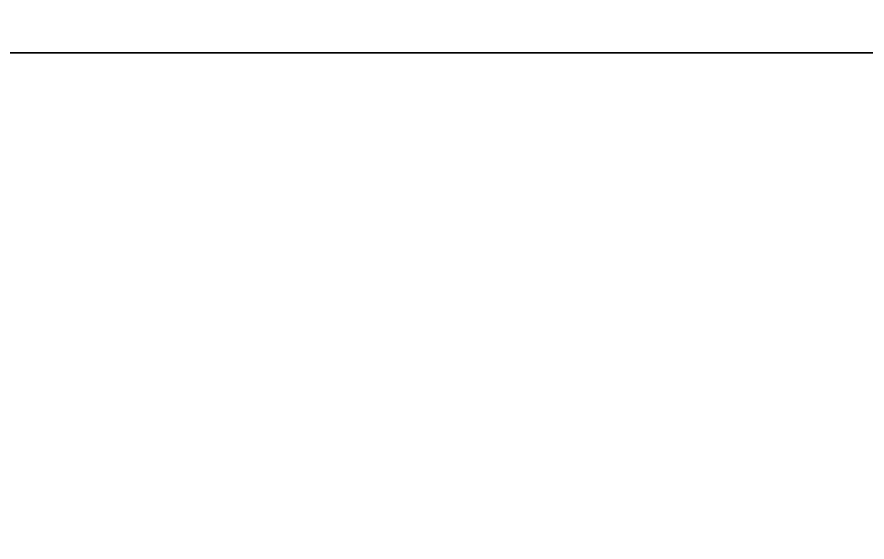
# Model space of a CAD drawing. Extents: x -1 to 891, y -1906 to 1.
# Drawn here: x 493.5 to 567.5, y -1202.6 to -1156.9 of the extents above; entities that cross this region are included whole.
import ezdxf

# ---------------------------------------------------------------- set-up
doc = ezdxf.new("R2010")
doc.units = 0
doc.layers.add('IQ_200_3D', color=1, linetype='Continuous')
doc.layers.add('IQ_204_2D', color=7, linetype='Continuous')

msp = doc.modelspace()

# ---------------------------------------------------------------- linework, layer by layer
at = {"layer": 'IQ_204_2D', "transparency": 33554687}
msp.add_line((160, -1160), (890, -1160), dxfattribs=at)

# ---------------------------------------------------------------- meshes
at = {"layer": 'IQ_200_3D', "transparency": 33554687}
mesh = msp.add_polyface(dxfattribs=at)
corners = [(890, 0, 130), (890, -1160, 130), (160, -1160, 130), (160, -1225, 130), (0, -1225, 130), (0, 0, 130)]
mesh.append_faces([[corners[k] for k in face] for face in [(0, 1, 2, 5)]], dxfattribs={"vtx2": -1})
mesh.append_faces([[corners[k] for k in face] for face in [(2, 3, 4, 5)]], dxfattribs={"vtx3": -1})
mesh = msp.add_polyface(dxfattribs=at)
corners = [(890, 0, 950), (0, 0, 950), (0, -1225, 950), (160, -1225, 950), (160, -1160, 950), (890, -1160, 950)]
mesh.append_faces([[corners[k] for k in face] for face in [(2, 3, 4, 1)]], dxfattribs={"vtx2": -1})
mesh.append_faces([[corners[k] for k in face] for face in [(4, 5, 0, 1)]], dxfattribs={"vtx3": -1})
mesh = msp.add_polyface(dxfattribs=at)
corners = [(170, -58, 135), (170, -1160, 135), (810, -1160, 135), (810, -58, 135)]
mesh.append_faces([[corners[k] for k in face] for face in [(0, 1, 2, 3)]])
mesh = msp.add_polyface(dxfattribs=at)
corners = [(810, -58, 945), (810, -1160, 945), (170, -1160, 945), (170, -58, 945)]
mesh.append_faces([[corners[k] for k in face] for face in [(0, 1, 2, 3)]])
mesh = msp.add_polyface(dxfattribs=at)
corners = [(160, -1160, 130), (890, -1160, 130), (890, -1160, 950), (160, -1160, 950), (810, -1160, 945), (810, -1160, 135), (170, -1160, 135), (170, -1160, 945)]
mesh.append_faces([[corners[k] for k in face] for face in [(3, 7, 4, 2), (2, 4, 5, 1)]], dxfattribs={"vtx0": -1, "vtx2": -1})
mesh.append_faces([[corners[k] for k in face] for face in [(6, 7, 3, 0), (5, 6, 0, 1)]], dxfattribs={"vtx1": -1, "vtx3": -1})
mesh = msp.add_polyface(dxfattribs=at)
corners = [(890, -1160, 950), (890, -1160, 130), (170, -1160, 130), (170, -1160, 950), (250, -1160, 135), (810, -1160, 135), (810, -1160, 945), (250, -1160, 945)]
mesh.append_faces([[corners[k] for k in face] for face in [(0, 6, 7, 3), (3, 7, 4, 2)]], dxfattribs={"vtx0": -1, "vtx2": -1})
mesh.append_faces([[corners[k] for k in face] for face in [(5, 6, 0, 1), (4, 5, 1, 2)]], dxfattribs={"vtx1": -1, "vtx3": -1})
mesh = msp.add_polyface(dxfattribs=at)
corners = [(170, -1160, 950), (170, -1225, 950), (890, -1225, 950), (890, -1160, 950)]
mesh.append_faces([[corners[k] for k in face] for face in [(0, 1, 2, 3)]])
mesh = msp.add_polyface(dxfattribs=at)
corners = [(890, -1160, 130), (890, -1225, 130), (170, -1225, 130), (170, -1160, 130)]
mesh.append_faces([[corners[k] for k in face] for face in [(0, 1, 2, 3)]])
mesh = msp.add_polyface(dxfattribs=at)
corners = [(250, -1160, 135), (250, -1225, 135), (810, -1225, 135), (810, -1160, 135)]
mesh.append_faces([[corners[k] for k in face] for face in [(0, 1, 2, 3)]])
mesh = msp.add_polyface(dxfattribs=at)
corners = [(810, -1160, 945), (810, -1225, 945), (250, -1225, 945), (250, -1160, 945)]
mesh.append_faces([[corners[k] for k in face] for face in [(0, 1, 2, 3)]])

doc.saveas('drawing.dxf')
